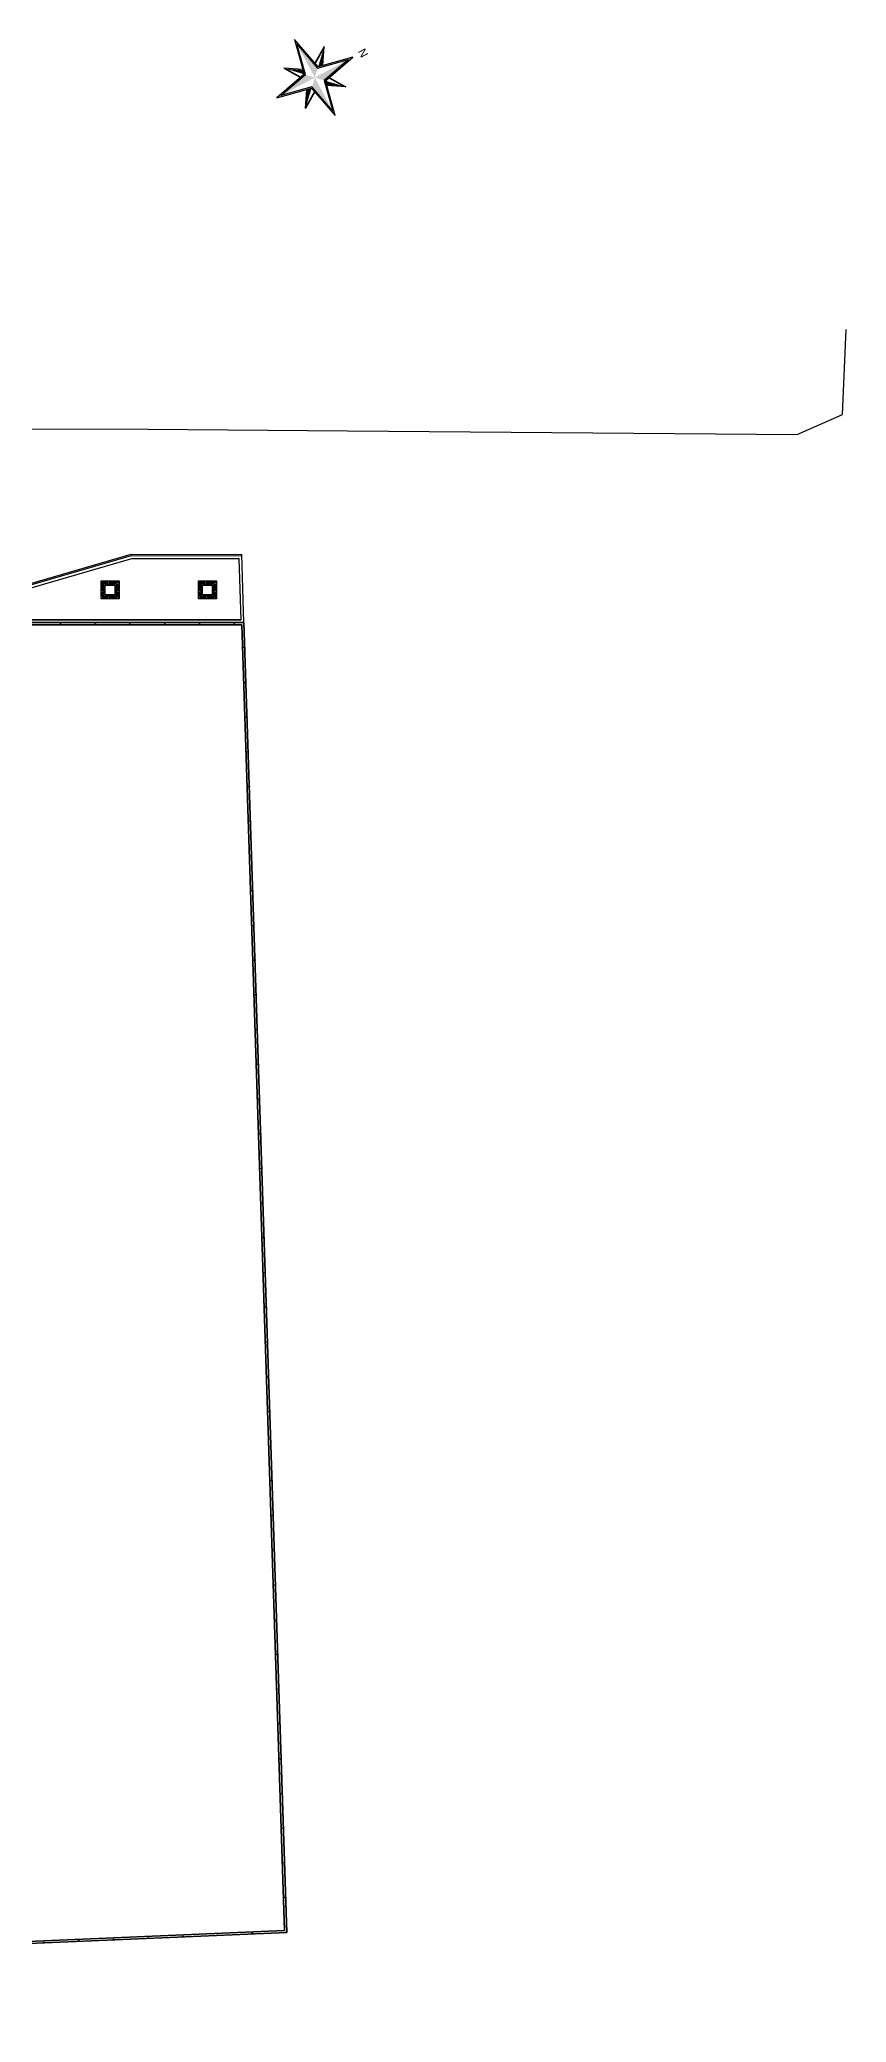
# Model space of a CAD drawing. Header units: inches. Extents: x 542650 to 544515, y 9574150 to 9574595.
# Drawn here: x 542877.9 to 542935.9, y 9574163.9 to 9574306.6 of the extents above; entities that cross this region are included whole.
import ezdxf

# ---------------------------------------------------------------- set-up
doc = ezdxf.new("R2010")
doc.units = ezdxf.units.IN
doc.header["$MEASUREMENT"] = 0
doc.linetypes.add('CONTINUO', pattern=[0])
doc.layers.add('I-ARQ', color=8, linetype='Continuous')
doc.styles.add('TOPO2', font='arial.ttf')

msp = doc.modelspace()

# ---------------------------------------------------------------- linework, layer by layer
at = {"layer": 'I-ARQ'}
for p, q in [((542897.908, 9574304.619), (542896.218, 9574306.582)), ((542896.218, 9574306.582), (542896.917, 9574304.088)), ((542896.374, 9574306.291), (542897.883, 9574304.538)), ((542896.999, 9574304.064), (542896.374, 9574306.291)), ((542898.355, 9574306.097), (542897.677, 9574304.889)), ((542898.308, 9574305.938), (542897.701, 9574304.86)), ((542898.252, 9574304.714), (542898.355, 9574306.097)), ((542895.439, 9574304.534), (542896.647, 9574303.855)), ((542896.821, 9574304.431), (542895.439, 9574304.534)), ((542897.883, 9574304.538), (542900.111, 9574305.162)), ((542900.402, 9574305.318), (542897.908, 9574304.619)), ((542900.111, 9574305.162), (542898.357, 9574303.653)), ((542898.439, 9574303.629), (542900.402, 9574305.318)), ((542896.917, 9574304.088), (542894.954, 9574302.398)), ((542894.954, 9574302.398), (542897.448, 9574303.098)), ((542895.245, 9574302.555), (542896.999, 9574304.064)), ((542897.473, 9574303.179), (542895.245, 9574302.555)), ((542895.597, 9574304.487), (542896.676, 9574303.88)), ((542897.448, 9574303.098), (542899.138, 9574301.134)), ((542898.982, 9574301.426), (542897.473, 9574303.179)), ((542898.357, 9574303.653), (542898.982, 9574301.426)), ((542899.138, 9574301.134), (542898.439, 9574303.629)), ((542899.917, 9574303.182), (542898.535, 9574303.285)), ((542898.679, 9574303.836), (542899.759, 9574303.229)), ((542898.708, 9574303.861), (542899.917, 9574303.182)), ((542897.003, 9574301.619), (542897.106, 9574303)), ((542897.682, 9574302.827), (542897.003, 9574301.619)), ((542897.657, 9574302.856), (542897.051, 9574301.777)), ((542892.379, 9574264.833), (542892.236, 9574269.237)), ((542892.586, 9574264.633), (542892.426, 9574269.537)), ((542882.305, 9574266.333), (542882.305, 9574267.633)), ((542882.305, 9574267.633), (542883.605, 9574267.633)), ((542882.505, 9574267.433), (542882.305, 9574267.433)), ((542882.505, 9574267.433), (542882.305, 9574267.433)), ((542882.405, 9574267.433), (542882.405, 9574267.633)), ((542882.505, 9574267.433), (542882.505, 9574267.633)), ((542882.505, 9574267.433), (542882.505, 9574267.633)), ((542882.505, 9574266.533), (542882.505, 9574267.433)), ((542882.505, 9574267.433), (542883.405, 9574267.433)), ((542882.605, 9574267.433), (542882.605, 9574267.633)), ((542882.705, 9574267.433), (542882.705, 9574267.633)), ((542882.805, 9574267.433), (542882.805, 9574267.633)), ((542882.905, 9574267.433), (542882.905, 9574267.633)), ((542883.005, 9574267.433), (542883.005, 9574267.633)), ((542883.105, 9574267.433), (542883.105, 9574267.633)), ((542883.205, 9574267.433), (542883.205, 9574267.633)), ((542883.305, 9574267.433), (542883.305, 9574267.633)), ((542883.405, 9574267.433), (542883.405, 9574267.633)), ((542883.405, 9574267.433), (542883.405, 9574267.633)), ((542883.405, 9574267.533), (542883.605, 9574267.533)), ((542883.405, 9574267.433), (542883.605, 9574267.433)), ((542883.405, 9574267.433), (542883.605, 9574267.433)), ((542883.405, 9574267.433), (542883.405, 9574266.533)), ((542883.605, 9574267.633), (542883.605, 9574266.333)), ((542889.305, 9574266.333), (542889.305, 9574267.633)), ((542889.305, 9574267.633), (542890.605, 9574267.633)), ((542889.505, 9574267.433), (542889.305, 9574267.433)), ((542889.505, 9574267.433), (542889.305, 9574267.433)), ((542889.405, 9574267.433), (542889.405, 9574267.633)), ((542889.505, 9574267.433), (542889.505, 9574267.633)), ((542889.505, 9574267.433), (542889.505, 9574267.633)), ((542889.505, 9574266.533), (542889.505, 9574267.433)), ((542889.505, 9574267.433), (542890.405, 9574267.433)), ((542889.605, 9574267.433), (542889.605, 9574267.633)), ((542889.705, 9574267.433), (542889.705, 9574267.633)), ((542889.805, 9574267.433), (542889.805, 9574267.633)), ((542889.905, 9574267.433), (542889.905, 9574267.633)), ((542890.005, 9574267.433), (542890.005, 9574267.633)), ((542890.105, 9574267.433), (542890.105, 9574267.633)), ((542890.205, 9574267.433), (542890.205, 9574267.633)), ((542890.305, 9574267.433), (542890.305, 9574267.633)), ((542890.405, 9574267.433), (542890.405, 9574267.633)), ((542890.405, 9574267.433), (542890.405, 9574267.633)), ((542890.405, 9574267.533), (542890.605, 9574267.533)), ((542890.405, 9574267.433), (542890.605, 9574267.433)), ((542890.405, 9574267.433), (542890.605, 9574267.433)), ((542890.405, 9574267.433), (542890.405, 9574266.533)), ((542890.605, 9574267.633), (542890.605, 9574266.333)), ((542882.505, 9574267.333), (542882.305, 9574267.333)), ((542882.505, 9574267.233), (542882.305, 9574267.233)), ((542882.505, 9574267.133), (542882.305, 9574267.133)), ((542882.505, 9574267.033), (542882.305, 9574267.033)), ((542882.505, 9574266.933), (542882.305, 9574266.933)), ((542882.505, 9574266.833), (542882.305, 9574266.833)), ((542882.505, 9574266.733), (542882.305, 9574266.733)), ((542882.505, 9574266.633), (542882.305, 9574266.633)), ((542882.505, 9574266.533), (542882.305, 9574266.533)), ((542882.505, 9574266.533), (542882.305, 9574266.533)), ((542883.605, 9574266.333), (542882.305, 9574266.333)), ((542882.405, 9574266.533), (542882.405, 9574266.333)), ((542882.505, 9574266.533), (542882.505, 9574266.333)), ((542882.505, 9574266.533), (542882.505, 9574266.333)), ((542883.405, 9574266.533), (542882.505, 9574266.533)), ((542882.605, 9574266.633), (542882.605, 9574267.333)), ((542882.605, 9574267.333), (542883.305, 9574267.333)), ((542883.305, 9574266.633), (542882.605, 9574266.633)), ((542882.605, 9574266.533), (542882.605, 9574266.333)), ((542882.705, 9574266.533), (542882.705, 9574266.333)), ((542882.805, 9574266.533), (542882.805, 9574266.333)), ((542882.905, 9574266.533), (542882.905, 9574266.333)), ((542883.005, 9574266.533), (542883.005, 9574266.333)), ((542883.105, 9574266.533), (542883.105, 9574266.333)), ((542883.205, 9574266.533), (542883.205, 9574266.333)), ((542883.305, 9574267.333), (542883.305, 9574266.633)), ((542883.305, 9574266.533), (542883.305, 9574266.333)), ((542883.405, 9574267.333), (542883.605, 9574267.333)), ((542883.405, 9574267.233), (542883.605, 9574267.233)), ((542883.405, 9574267.133), (542883.605, 9574267.133)), ((542883.405, 9574267.033), (542883.605, 9574267.033)), ((542883.405, 9574266.933), (542883.605, 9574266.933)), ((542883.405, 9574266.833), (542883.605, 9574266.833)), ((542883.405, 9574266.733), (542883.605, 9574266.733)), ((542883.405, 9574266.633), (542883.605, 9574266.633)), ((542883.405, 9574266.533), (542883.405, 9574266.333)), ((542883.405, 9574266.533), (542883.405, 9574266.333)), ((542883.405, 9574266.533), (542883.605, 9574266.533)), ((542883.405, 9574266.533), (542883.605, 9574266.533)), ((542883.505, 9574266.533), (542883.505, 9574266.333)), ((542889.505, 9574267.333), (542889.305, 9574267.333)), ((542889.505, 9574267.233), (542889.305, 9574267.233)), ((542889.505, 9574267.133), (542889.305, 9574267.133)), ((542889.505, 9574267.033), (542889.305, 9574267.033)), ((542889.505, 9574266.933), (542889.305, 9574266.933)), ((542889.505, 9574266.833), (542889.305, 9574266.833)), ((542889.505, 9574266.733), (542889.305, 9574266.733)), ((542889.505, 9574266.633), (542889.305, 9574266.633)), ((542889.505, 9574266.533), (542889.305, 9574266.533)), ((542889.505, 9574266.533), (542889.305, 9574266.533)), ((542890.605, 9574266.333), (542889.305, 9574266.333)), ((542889.405, 9574266.533), (542889.405, 9574266.333)), ((542889.505, 9574266.533), (542889.505, 9574266.333)), ((542889.505, 9574266.533), (542889.505, 9574266.333)), ((542890.405, 9574266.533), (542889.505, 9574266.533)), ((542889.605, 9574266.633), (542889.605, 9574267.333)), ((542889.605, 9574267.333), (542890.305, 9574267.333)), ((542890.305, 9574266.633), (542889.605, 9574266.633)), ((542889.605, 9574266.533), (542889.605, 9574266.333)), ((542889.705, 9574266.533), (542889.705, 9574266.333)), ((542889.805, 9574266.533), (542889.805, 9574266.333)), ((542889.905, 9574266.533), (542889.905, 9574266.333)), ((542890.005, 9574266.533), (542890.005, 9574266.333)), ((542890.105, 9574266.533), (542890.105, 9574266.333)), ((542890.205, 9574266.533), (542890.205, 9574266.333)), ((542890.305, 9574267.333), (542890.305, 9574266.633)), ((542890.305, 9574266.533), (542890.305, 9574266.333)), ((542890.405, 9574267.333), (542890.605, 9574267.333)), ((542890.405, 9574267.233), (542890.605, 9574267.233)), ((542890.405, 9574267.133), (542890.605, 9574267.133)), ((542890.405, 9574267.033), (542890.605, 9574267.033)), ((542890.405, 9574266.933), (542890.605, 9574266.933)), ((542890.405, 9574266.833), (542890.605, 9574266.833)), ((542890.405, 9574266.733), (542890.605, 9574266.733)), ((542890.405, 9574266.633), (542890.605, 9574266.633)), ((542890.405, 9574266.533), (542890.405, 9574266.333)), ((542890.405, 9574266.533), (542890.405, 9574266.333)), ((542890.405, 9574266.533), (542890.605, 9574266.533)), ((542890.405, 9574266.533), (542890.605, 9574266.533)), ((542890.505, 9574266.533), (542890.505, 9574266.333)), ((542765.578, 9574264.833), (542892.379, 9574264.833)), ((542892.586, 9574264.633), (542765.578, 9574264.633)), ((542892.586, 9574264.633), (542765.578, 9574264.633)), ((542765.578, 9574264.633), (542892.586, 9574264.633)), ((542892.379, 9574264.833), (542765.661, 9574264.833)), ((542879.361, 9574264.633), (542879.411, 9574264.633)), ((542879.361, 9574264.573), (542879.361, 9574264.633)), ((542879.411, 9574264.573), (542879.361, 9574264.573)), ((542879.411, 9574264.633), (542879.411, 9574264.573)), ((542881.861, 9574264.633), (542881.911, 9574264.633)), ((542881.861, 9574264.573), (542881.861, 9574264.633)), ((542881.911, 9574264.573), (542881.861, 9574264.573)), ((542881.911, 9574264.633), (542881.911, 9574264.573)), ((542884.361, 9574264.633), (542884.411, 9574264.633)), ((542884.361, 9574264.573), (542884.361, 9574264.633)), ((542884.411, 9574264.573), (542884.361, 9574264.573)), ((542884.411, 9574264.633), (542884.411, 9574264.573)), ((542886.861, 9574264.633), (542886.911, 9574264.633)), ((542886.861, 9574264.573), (542886.861, 9574264.633)), ((542886.911, 9574264.573), (542886.861, 9574264.573)), ((542886.911, 9574264.633), (542886.911, 9574264.573)), ((542889.361, 9574264.633), (542889.411, 9574264.633)), ((542889.361, 9574264.573), (542889.361, 9574264.633)), ((542889.411, 9574264.573), (542889.361, 9574264.573)), ((542889.411, 9574264.633), (542889.411, 9574264.573)), ((542891.861, 9574264.633), (542891.911, 9574264.633)), ((542891.861, 9574264.573), (542891.861, 9574264.633)), ((542891.911, 9574264.573), (542891.861, 9574264.573)), ((542891.911, 9574264.633), (542891.911, 9574264.573)), ((542895.663, 9574170.36), (542892.586, 9574264.633)), ((542892.586, 9574264.633), (542895.663, 9574170.36)), ((542892.441, 9574264.483), (542765.578, 9574264.483)), ((542765.578, 9574264.483), (542892.441, 9574264.483)), ((542895.508, 9574170.504), (542892.441, 9574264.483)), ((542892.441, 9574264.483), (542895.508, 9574170.504)), ((542892.584, 9574262.857), (542892.644, 9574262.859)), ((542892.586, 9574262.807), (542892.584, 9574262.857)), ((542892.646, 9574262.809), (542892.586, 9574262.807)), ((542892.644, 9574262.859), (542892.646, 9574262.809)), ((542892.666, 9574260.358), (542892.726, 9574260.36)), ((542892.667, 9574260.308), (542892.666, 9574260.358)), ((542892.727, 9574260.31), (542892.667, 9574260.308)), ((542892.726, 9574260.36), (542892.727, 9574260.31)), ((542892.747, 9574257.86), (542892.807, 9574257.862)), ((542892.749, 9574257.81), (542892.747, 9574257.86)), ((542892.809, 9574257.812), (542892.749, 9574257.81)), ((542892.807, 9574257.862), (542892.809, 9574257.812)), ((542892.829, 9574255.361), (542892.889, 9574255.363)), ((542892.83, 9574255.311), (542892.829, 9574255.361)), ((542892.89, 9574255.313), (542892.83, 9574255.311)), ((542892.889, 9574255.363), (542892.89, 9574255.313)), ((542892.91, 9574252.862), (542892.97, 9574252.864)), ((542892.912, 9574252.812), (542892.91, 9574252.862)), ((542892.972, 9574252.814), (542892.912, 9574252.812)), ((542892.97, 9574252.864), (542892.972, 9574252.814)), ((542892.992, 9574250.364), (542893.052, 9574250.366)), ((542892.993, 9574250.314), (542892.992, 9574250.364)), ((542893.053, 9574250.316), (542892.993, 9574250.314)), ((542893.052, 9574250.366), (542893.053, 9574250.316)), ((542893.073, 9574247.865), (542893.133, 9574247.867)), ((542893.075, 9574247.815), (542893.073, 9574247.865)), ((542893.135, 9574247.817), (542893.075, 9574247.815)), ((542893.133, 9574247.867), (542893.135, 9574247.817)), ((542893.155, 9574245.366), (542893.215, 9574245.368)), ((542893.156, 9574245.316), (542893.155, 9574245.366)), ((542893.216, 9574245.318), (542893.156, 9574245.316)), ((542893.215, 9574245.368), (542893.216, 9574245.318)), ((542893.236, 9574242.868), (542893.296, 9574242.87)), ((542893.238, 9574242.818), (542893.236, 9574242.868)), ((542893.298, 9574242.82), (542893.238, 9574242.818)), ((542893.296, 9574242.87), (542893.298, 9574242.82)), ((542893.318, 9574240.369), (542893.378, 9574240.371)), ((542893.32, 9574240.319), (542893.318, 9574240.369)), ((542893.38, 9574240.321), (542893.32, 9574240.319)), ((542893.378, 9574240.371), (542893.38, 9574240.321)), ((542893.399, 9574237.87), (542893.459, 9574237.872)), ((542893.401, 9574237.82), (542893.399, 9574237.87)), ((542893.461, 9574237.822), (542893.401, 9574237.82)), ((542893.459, 9574237.872), (542893.461, 9574237.822)), ((542893.481, 9574235.372), (542893.541, 9574235.374)), ((542893.483, 9574235.322), (542893.481, 9574235.372)), ((542893.543, 9574235.324), (542893.483, 9574235.322)), ((542893.541, 9574235.374), (542893.543, 9574235.324)), ((542893.563, 9574232.873), (542893.623, 9574232.875)), ((542893.564, 9574232.823), (542893.563, 9574232.873)), ((542893.624, 9574232.825), (542893.564, 9574232.823)), ((542893.623, 9574232.875), (542893.624, 9574232.825)), ((542893.644, 9574230.374), (542893.704, 9574230.376)), ((542893.646, 9574230.324), (542893.644, 9574230.374)), ((542893.706, 9574230.326), (542893.646, 9574230.324)), ((542893.704, 9574230.376), (542893.706, 9574230.326)), ((542893.726, 9574227.876), (542893.786, 9574227.878)), ((542893.727, 9574227.826), (542893.726, 9574227.876)), ((542893.787, 9574227.828), (542893.727, 9574227.826)), ((542893.786, 9574227.878), (542893.787, 9574227.828)), ((542893.807, 9574225.377), (542893.867, 9574225.379)), ((542893.809, 9574225.327), (542893.807, 9574225.377)), ((542893.869, 9574225.329), (542893.809, 9574225.327)), ((542893.867, 9574225.379), (542893.869, 9574225.329)), ((542893.889, 9574222.878), (542893.949, 9574222.88)), ((542893.89, 9574222.828), (542893.889, 9574222.878)), ((542893.95, 9574222.83), (542893.89, 9574222.828)), ((542893.949, 9574222.88), (542893.95, 9574222.83)), ((542893.97, 9574220.38), (542894.03, 9574220.382)), ((542893.972, 9574220.33), (542893.97, 9574220.38)), ((542894.032, 9574220.332), (542893.972, 9574220.33)), ((542894.03, 9574220.382), (542894.032, 9574220.332)), ((542894.052, 9574217.881), (542894.112, 9574217.883)), ((542894.053, 9574217.831), (542894.052, 9574217.881)), ((542894.113, 9574217.833), (542894.053, 9574217.831)), ((542894.112, 9574217.883), (542894.113, 9574217.833)), ((542894.133, 9574215.382), (542894.193, 9574215.384)), ((542894.135, 9574215.332), (542894.133, 9574215.382)), ((542894.195, 9574215.334), (542894.135, 9574215.332)), ((542894.193, 9574215.384), (542894.195, 9574215.334)), ((542894.215, 9574212.884), (542894.275, 9574212.886)), ((542894.217, 9574212.834), (542894.215, 9574212.884)), ((542894.277, 9574212.836), (542894.217, 9574212.834)), ((542894.275, 9574212.886), (542894.277, 9574212.836)), ((542894.297, 9574210.385), (542894.356, 9574210.387)), ((542894.298, 9574210.335), (542894.297, 9574210.385)), ((542894.358, 9574210.337), (542894.298, 9574210.335)), ((542894.356, 9574210.387), (542894.358, 9574210.337)), ((542894.378, 9574207.886), (542894.438, 9574207.888)), ((542894.38, 9574207.836), (542894.378, 9574207.886)), ((542894.44, 9574207.838), (542894.38, 9574207.836)), ((542894.438, 9574207.888), (542894.44, 9574207.838)), ((542894.46, 9574205.388), (542894.52, 9574205.39)), ((542894.461, 9574205.338), (542894.46, 9574205.388)), ((542894.521, 9574205.34), (542894.461, 9574205.338)), ((542894.52, 9574205.39), (542894.521, 9574205.34)), ((542894.541, 9574202.889), (542894.601, 9574202.891)), ((542894.543, 9574202.839), (542894.541, 9574202.889)), ((542894.603, 9574202.841), (542894.543, 9574202.839)), ((542894.601, 9574202.891), (542894.603, 9574202.841)), ((542894.623, 9574200.39), (542894.683, 9574200.392)), ((542894.624, 9574200.34), (542894.623, 9574200.39)), ((542894.684, 9574200.342), (542894.624, 9574200.34)), ((542894.683, 9574200.392), (542894.684, 9574200.342)), ((542894.704, 9574197.892), (542894.764, 9574197.894)), ((542894.706, 9574197.842), (542894.704, 9574197.892)), ((542894.766, 9574197.844), (542894.706, 9574197.842)), ((542894.764, 9574197.894), (542894.766, 9574197.844)), ((542894.786, 9574195.393), (542894.846, 9574195.395)), ((542894.787, 9574195.343), (542894.786, 9574195.393)), ((542894.847, 9574195.345), (542894.787, 9574195.343)), ((542894.846, 9574195.395), (542894.847, 9574195.345)), ((542894.867, 9574192.894), (542894.927, 9574192.896)), ((542894.869, 9574192.844), (542894.867, 9574192.894)), ((542894.929, 9574192.846), (542894.869, 9574192.844)), ((542894.927, 9574192.896), (542894.929, 9574192.846)), ((542894.949, 9574190.396), (542895.009, 9574190.398)), ((542894.951, 9574190.346), (542894.949, 9574190.396)), ((542895.009, 9574190.398), (542895.01, 9574190.348)), ((542895.01, 9574190.348), (542894.951, 9574190.346)), ((542895.03, 9574187.897), (542895.09, 9574187.899)), ((542895.032, 9574187.847), (542895.03, 9574187.897)), ((542895.092, 9574187.849), (542895.032, 9574187.847)), ((542895.09, 9574187.899), (542895.092, 9574187.849)), ((542895.112, 9574185.398), (542895.172, 9574185.4)), ((542895.114, 9574185.348), (542895.112, 9574185.398)), ((542895.174, 9574185.35), (542895.114, 9574185.348)), ((542895.172, 9574185.4), (542895.174, 9574185.35)), ((542895.194, 9574182.9), (542895.253, 9574182.902)), ((542895.195, 9574182.85), (542895.194, 9574182.9)), ((542895.255, 9574182.852), (542895.195, 9574182.85)), ((542895.253, 9574182.902), (542895.255, 9574182.852)), ((542895.275, 9574180.401), (542895.335, 9574180.403)), ((542895.277, 9574180.351), (542895.275, 9574180.401)), ((542895.335, 9574180.403), (542895.337, 9574180.353)), ((542895.337, 9574180.353), (542895.277, 9574180.351)), ((542895.357, 9574177.902), (542895.417, 9574177.904)), ((542895.358, 9574177.852), (542895.357, 9574177.902)), ((542895.418, 9574177.854), (542895.358, 9574177.852)), ((542895.417, 9574177.904), (542895.418, 9574177.854)), ((542895.438, 9574175.404), (542895.498, 9574175.406)), ((542895.44, 9574175.354), (542895.438, 9574175.404)), ((542895.5, 9574175.356), (542895.44, 9574175.354)), ((542895.498, 9574175.406), (542895.5, 9574175.356)), ((542895.52, 9574172.905), (542895.58, 9574172.907)), ((542895.521, 9574172.855), (542895.52, 9574172.905)), ((542895.581, 9574172.857), (542895.521, 9574172.855)), ((542895.58, 9574172.907), (542895.581, 9574172.857)), ((542744.058, 9574164.06), (542895.508, 9574170.504)), ((542895.508, 9574170.504), (542744.058, 9574164.06)), ((542895.601, 9574170.406), (542895.661, 9574170.408)), ((542895.603, 9574170.356), (542895.601, 9574170.406)), ((542895.661, 9574170.408), (542895.663, 9574170.358)), ((542743.887, 9574163.903), (542895.663, 9574170.36)), ((542895.663, 9574170.36), (542743.887, 9574163.903)), ((542878.174, 9574169.676), (542878.224, 9574169.678)), ((542878.177, 9574169.616), (542878.174, 9574169.676)), ((542878.227, 9574169.618), (542878.177, 9574169.616)), ((542878.224, 9574169.678), (542878.227, 9574169.618)), ((542880.672, 9574169.782), (542880.722, 9574169.784)), ((542880.675, 9574169.722), (542880.672, 9574169.782)), ((542880.725, 9574169.725), (542880.675, 9574169.722)), ((542880.722, 9574169.784), (542880.725, 9574169.725)), ((542883.17, 9574169.889), (542883.22, 9574169.891)), ((542883.172, 9574169.829), (542883.17, 9574169.889)), ((542883.222, 9574169.831), (542883.172, 9574169.829)), ((542883.22, 9574169.891), (542883.222, 9574169.831)), ((542885.668, 9574169.995), (542885.717, 9574169.997)), ((542885.67, 9574169.935), (542885.668, 9574169.995)), ((542885.72, 9574169.937), (542885.67, 9574169.935)), ((542885.717, 9574169.997), (542885.72, 9574169.937)), ((542888.165, 9574170.101), (542888.215, 9574170.103)), ((542888.168, 9574170.041), (542888.165, 9574170.101)), ((542888.218, 9574170.043), (542888.168, 9574170.041)), ((542888.215, 9574170.103), (542888.218, 9574170.043)), ((542890.663, 9574170.207), (542890.713, 9574170.21)), ((542890.666, 9574170.147), (542890.663, 9574170.207)), ((542890.715, 9574170.15), (542890.666, 9574170.147)), ((542890.713, 9574170.21), (542890.715, 9574170.15)), ((542893.161, 9574170.314), (542893.211, 9574170.316)), ((542893.163, 9574170.254), (542893.161, 9574170.314)), ((542893.213, 9574170.256), (542893.163, 9574170.254)), ((542893.211, 9574170.316), (542893.213, 9574170.256)), ((542895.663, 9574170.358), (542895.603, 9574170.356))]:
    msp.add_line(p, q, dxfattribs=at)
at = {"layer": 'I-ARQ', "linetype": 'CONTINUO'}
for p, q in [((542935.611, 9574279.618), (542935.896, 9574285.72)), ((542932.355, 9574278.175), (542935.611, 9574279.618)), ((542874.465, 9574278.576), (542885.707, 9574278.555)), ((542885.707, 9574278.555), (542900.018, 9574278.43)), ((542900.018, 9574278.43), (542932.355, 9574278.175)), ((542874.439, 9574266.638), (542884.484, 9574269.554)), ((542874.453, 9574266.538), (542884.498, 9574269.454)), ((542874.481, 9574266.337), (542884.526, 9574269.253)), ((542884.484, 9574269.554), (542892.426, 9574269.537)), ((542884.498, 9574269.454), (542892.426, 9574269.437)), ((542884.526, 9574269.253), (542892.236, 9574269.237))]:
    msp.add_line(p, q, dxfattribs=at)
at = {"layer": 'I-ARQ'}
for points in [[(542897.883, 9574304.538), (542896.374, 9574306.291), (542897.678, 9574303.858)], [(542897.909, 9574304.618), (542898.308, 9574305.938), (542898.215, 9574304.704)], [(542898.357, 9574303.653), (542900.111, 9574305.162), (542897.678, 9574303.858)], [(542895.245, 9574302.555), (542897.678, 9574303.858), (542896.999, 9574304.064)], [(542896.917, 9574304.088), (542895.597, 9574304.487), (542896.831, 9574304.394)], [(542897.051, 9574301.777), (542897.448, 9574303.098), (542897.143, 9574303.011)], [(542897.473, 9574303.179), (542898.982, 9574301.426), (542897.678, 9574303.858)], [(542898.439, 9574303.629), (542898.525, 9574303.322), (542899.759, 9574303.229)]]:
    msp.add_solid(points, dxfattribs=at)

# ---------------------------------------------------------------- texts
at = {"layer": 'I-ARQ', "style": 'TOPO2', "oblique": 360, "width": 1}
msp.add_text('N', height=0.576, rotation=298.19085, dxfattribs=at).set_placement((542900.756, 9574305.741))

doc.saveas('drawing.dxf')
